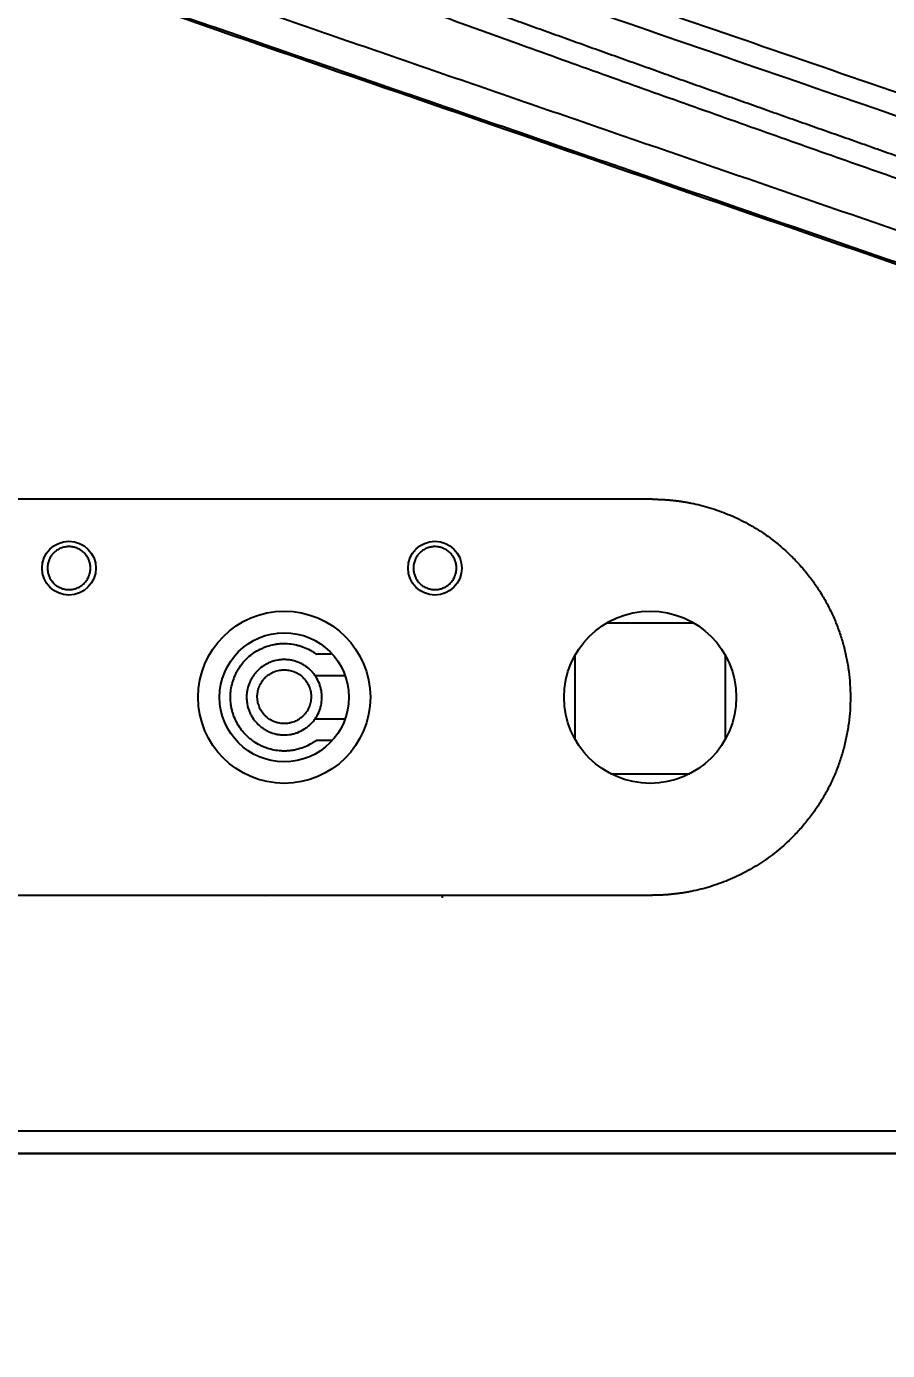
# Model space of a CAD drawing. Extents: x 2759 to 9191, y -64 to 2464.
# Drawn here: x 3152.8 to 3192.8, y 654.8 to 716.3 of the extents above; entities that cross this region are included whole.
import ezdxf

# ---------------------------------------------------------------- set-up
doc = ezdxf.new("R2010")
doc.units = 0
doc.header["$LTSCALE"] = 20
doc.header["$MEASUREMENT"] = 0
doc.layers.get('0').update_dxf_attribs({"linetype": 'CONTINUOUS'})
doc.layers.get('DEFPOINTS').update_dxf_attribs({"linetype": 'CONTINUOUS'})
doc.styles.get("Standard").update_dxf_attribs({"font": 'NanumGothic.ttf'})
doc.dimstyles.get("Standard").update_dxf_attribs({"dimtxt": 2.7, "dimasz": 2.5, "dimexe": 1.5, "dimexo": 1.5, "dimgap": 1.5, "dimtad": 1, "dimdec": 0, "dimlfac": 10, "dimzin": 0, "dimdsep": 46, "dimtxsty": 'Standard', "dimcen": 0, "dimclrt": 2, "dimadec": 0, "dimazin": 0, "dimtfac": 1, "dimtdec": 0, "dimtmove": 0, "dimatfit": 3, "dimfxl": 0, "dimtolj": 1, "dimtzin": 0, "dimarcsym": 0})

# ---------------------------------------------------------------- blocks, each defined once
blk = doc.blocks.new('*D44')
at = {"color": 3, "lineweight": -2, "ltscale": 10}
for p, q in [((2915.782, 663.435), (2915.782, 155.76)), ((3200.782, 205.096), (3200.782, 155.76)), ((2935.782, 160.76), (3180.782, 160.76))]:
    blk.add_line(p, q, dxfattribs=at)
at = {"color": 3, "ltscale": 10}
for points in [[(2935.782, 164.093), (2935.782, 157.426), (2915.782, 160.76)], [(3180.782, 164.093), (3180.782, 157.426), (3200.782, 160.76)]]:
    blk.add_solid(points, dxfattribs=at)
at = {"layer": 'DEFPOINTS', "color": 0, "ltscale": 10}
for p in [(2915.782, 664.935), (3200.782, 206.596), (3200.782, 160.76)]:
    blk.add_point(p, dxfattribs=at)
at = {"color": 2, "ltscale": 10, "insert": (3058.282, 184.368), "char_height": 25, "attachment_point": 5}
blk.add_mtext('\\A1;285', dxfattribs=at)
blk = doc.blocks.new('*D43')
at = {"color": 3, "linetype": 'ByBlock', "lineweight": -2}
for p, q in [((3600.371, 707.347), (3600.371, 30.904)), ((2895.782, 282.187), (2895.782, 30.904)), ((2915.782, 35.904), (3580.371, 35.904))]:
    blk.add_line(p, q, dxfattribs=at)
at = {"color": 3}
for points in [[(2915.782, 39.238), (2915.782, 32.571), (2895.782, 35.904)], [(3580.371, 39.238), (3580.371, 32.571), (3600.371, 35.904)]]:
    blk.add_solid(points, dxfattribs=at)
at = {"layer": 'DEFPOINTS', "color": 0}
for p in [(3600.371, 708.847), (2895.782, 283.687), (3600.371, 35.904)]:
    blk.add_point(p, dxfattribs=at)
at = {"color": 2, "insert": (3244.56, 59.477), "char_height": 25, "attachment_point": 5}
blk.add_mtext('\\A1;705', dxfattribs=at)

msp = doc.modelspace()

# ---------------------------------------------------------------- linework, layer by layer
at = {"color": 7, "linetype": 'Continuous'}
for p, q in [((3183.808, 688.585), (3179.76, 688.585)), ((3178.284, 687.072), (3178.284, 683.199)), ((3185.284, 683.199), (3185.284, 687.072)), ((3179.941, 681.585), (3183.627, 681.585)), ((3163.914, 675.935), (3163.942, 675.911)), ((3172.12, 675.935), (3172.12, 675.819))]:
    msp.add_line(p, q, dxfattribs=at)
at = {"color": 7}
msp.add_line((2920.957, 663.935), (3584.337, 663.935), dxfattribs=at)
at = {"color": 7, "linetype": 'Continuous'}
for centre, radius in [((3154.784, 691.135), 1.25), ((3171.784, 691.135), 1.25), ((3164.784, 685.135), 4), ((3181.784, 685.135), 4), ((3164.784, 685.135), 3)]:
    msp.add_circle(centre, radius, dxfattribs=at)
for points, knots in [([(3112.197, 734.786), (3123.576, 730.862), (3134.956, 726.938), (3149.183, 722.032), (3152.029, 721.051), (3157.72, 719.089), (3163.412, 717.126), (3169.104, 715.164), (3174.795, 713.201), (3177.641, 712.22), (3186.179, 709.276), (3191.872, 707.313), (3203.256, 703.387), (3208.948, 701.425), (3220.333, 697.499), (3226.025, 695.536), (3234.564, 692.592), (3237.41, 691.61), (3243.102, 689.648), (3245.949, 688.666), (3248.795, 687.685)], [0, 0, 0, 0, 0.25, 0.25, 0.3125, 0.3125, 0.375, 0.4375, 0.4375, 0.5, 0.5, 0.625, 0.625, 0.75, 0.75, 0.875, 0.875, 0.9375, 0.9375, 1, 1, 1, 1]), ([(3248.316, 686.342), (3245.469, 687.324), (3242.622, 688.305), (3236.928, 690.268), (3234.081, 691.25), (3225.54, 694.194), (3219.846, 696.157), (3208.458, 700.083), (3202.765, 702.046), (3191.377, 705.972), (3185.683, 707.935), (3177.143, 710.879), (3174.296, 711.861), (3168.603, 713.823), (3162.909, 715.786), (3157.216, 717.748), (3151.523, 719.711), (3148.677, 720.692), (3134.445, 725.596), (3123.061, 729.52), (3111.679, 733.443)], [0, 0, 0, 0, 0.0625, 0.0625, 0.125, 0.125, 0.25, 0.25, 0.375, 0.375, 0.5, 0.5, 0.5625, 0.5625, 0.625, 0.6875, 0.6875, 0.75, 0.75, 1, 1, 1, 1]), ([(3148.827, 728.55), (3158.531, 725.206), (3168.235, 721.86), (3182.792, 716.842), (3187.644, 715.169), (3197.349, 711.823), (3202.201, 710.15), (3211.906, 706.803), (3216.758, 705.13), (3226.464, 701.784), (3231.316, 700.111), (3238.595, 697.602), (3241.021, 696.765), (3244.661, 695.51), (3245.874, 695.092), (3248.3, 694.256), (3249.514, 693.837), (3253.153, 692.583), (3255.58, 691.747), (3259.22, 690.492), (3260.433, 690.074), (3262.86, 689.239), (3264.073, 688.821), (3265.286, 688.403)], [0, 0, 0, 0, 0.25, 0.25, 0.375, 0.375, 0.5, 0.5, 0.625, 0.625, 0.75, 0.75, 0.8125, 0.8125, 0.84375, 0.84375, 0.875, 0.875, 0.9375, 0.9375, 0.96875, 0.96875, 1, 1, 1, 1]), ([(3264.944, 687.406), (3263.731, 687.824), (3262.518, 688.243), (3260.092, 689.079), (3258.879, 689.498), (3255.24, 690.752), (3252.814, 691.589), (3249.175, 692.843), (3247.962, 693.262), (3245.537, 694.098), (3244.324, 694.516), (3240.685, 695.771), (3238.259, 696.608), (3230.982, 699.117), (3226.13, 700.79), (3216.427, 704.136), (3211.575, 705.809), (3201.872, 709.154), (3197.021, 710.827), (3187.318, 714.173), (3182.466, 715.846), (3167.913, 720.864), (3158.21, 724.21), (3148.509, 727.555)], [0, 0, 0, 0, 0.03125, 0.03125, 0.0625, 0.0625, 0.125, 0.125, 0.15625, 0.15625, 0.1875, 0.1875, 0.25, 0.25, 0.375, 0.375, 0.5, 0.5, 0.625, 0.625, 0.75, 0.75, 1, 1, 1, 1]), ([(3276.209, 681.409), (3276.092, 681.446), (3275.836, 681.527), (3275.42, 681.658), (3274.937, 681.811), (3274.387, 681.987), (3273.772, 682.184), (3272.825, 682.489), (3271.634, 682.877), (3270.418, 683.28), (3269.461, 683.599), (3268.699, 683.855), (3267.937, 684.112), (3267.176, 684.37), (3266.415, 684.629), (3265.654, 684.89), (3264.717, 685.211), (3263.603, 685.596), (3262.313, 686.043), (3261.024, 686.491), (3259.708, 686.951), (3258.365, 687.421), (3256.996, 687.903), (3255.627, 688.386), (3254.448, 688.804), (3253.025, 689.307), (3250.927, 690.051), (3248.277, 690.992), (3244.893, 692.193), (3241.75, 693.308), (3238.535, 694.445), (3235.861, 695.388), (3233.187, 696.33), (3230.512, 697.27), (3228.399, 698.011), (3226.847, 698.554), (3225.858, 698.901), (3224.868, 699.247), (3223.879, 699.592), (3222.889, 699.938), (3221.899, 700.283), (3220.91, 700.628), (3219.92, 700.973), (3218.93, 701.318), (3217.94, 701.663), (3216.95, 702.007), (3215.96, 702.351), (3214.97, 702.695), (3213.979, 703.039), (3212.989, 703.383), (3211.999, 703.727), (3211.009, 704.071), (3210.019, 704.415), (3209.029, 704.759), (3208.039, 705.103), (3207.049, 705.447), (3206.059, 705.792), (3205.069, 706.136), (3204.079, 706.481), (3203.09, 706.826), (3202.1, 707.171), (3201.111, 707.517), (3200.121, 707.862), (3199.132, 708.208), (3198.143, 708.554), (3197.154, 708.901), (3196.165, 709.247), (3195.176, 709.595), (3194.187, 709.942), (3193.198, 710.289), (3192.21, 710.637), (3191.221, 710.986), (3190.233, 711.334), (3189.245, 711.683), (3188.257, 712.033), (3187.269, 712.382), (3186.281, 712.732), (3185.293, 713.083), (3184.306, 713.434), (3183.319, 713.785), (3182.332, 714.136), (3181.345, 714.489), (3180.358, 714.841), (3179.371, 715.195), (3178.385, 715.548), (3177.399, 715.903), (3176.413, 716.258), (3175.427, 716.613), (3174.442, 716.97), (3173.457, 717.326), (3172.472, 717.684), (3171.487, 718.042), (3170.503, 718.401), (3169.518, 718.76), (3168.535, 719.121), (3167.551, 719.482), (3166.567, 719.843), (3165.584, 720.206), (3164.601, 720.569), (3163.619, 720.932), (3162.637, 721.297), (3161.654, 721.662), (3160.673, 722.028), (3159.691, 722.395), (3158.71, 722.762), (3157.729, 723.13), (3156.748, 723.499), (3155.768, 723.869), (3154.788, 724.239), (3154.135, 724.486), (3153.808, 724.61)], [0, 0, 0, 0, 0.002828, 0.006194, 0.010097, 0.014537, 0.019515, 0.025031, 0.037538, 0.04845, 0.054643, 0.060836, 0.06703, 0.073223, 0.079417, 0.085611, 0.091805, 0.102321, 0.112836, 0.123353, 0.133869, 0.14505, 0.156231, 0.167412, 0.178594, 0.185141, 0.202287, 0.230035, 0.250131, 0.285265, 0.307105, 0.328945, 0.350785, 0.372625, 0.394465, 0.402541, 0.410616, 0.418691, 0.426766, 0.434841, 0.442917, 0.450992, 0.459067, 0.467142, 0.475217, 0.483292, 0.491367, 0.499442, 0.507517, 0.515592, 0.523666, 0.531741, 0.539815, 0.54789, 0.555964, 0.564039, 0.572113, 0.580187, 0.588261, 0.596335, 0.604409, 0.612483, 0.620557, 0.628631, 0.636705, 0.644779, 0.652853, 0.660927, 0.669001, 0.677075, 0.685149, 0.693222, 0.701296, 0.70937, 0.717444, 0.725517, 0.733591, 0.741665, 0.749738, 0.757812, 0.765885, 0.773959, 0.782032, 0.790105, 0.798178, 0.806251, 0.814325, 0.822398, 0.830471, 0.838544, 0.846617, 0.85469, 0.862762, 0.870835, 0.878908, 0.886981, 0.895054, 0.903127, 0.911199, 0.919272, 0.927345, 0.935418, 0.943491, 0.951563, 0.959636, 0.967709, 0.975782, 0.983854, 0.991927, 1, 1, 1, 1]), ([(3275.906, 680.461), (3275.821, 680.487), (3275.653, 680.541), (3275.399, 680.621), (3275.146, 680.701), (3274.892, 680.782), (3274.638, 680.863), (3274.384, 680.944), (3274.13, 681.025), (3273.875, 681.107), (3273.62, 681.189), (3273.366, 681.271), (3273.111, 681.354), (3272.855, 681.437), (3272.6, 681.52), (3272.344, 681.603), (3272.089, 681.687), (3271.833, 681.77), (3271.577, 681.855), (3271.321, 681.939), (3271.064, 682.023), (3270.808, 682.108), (3270.551, 682.193), (3270.294, 682.278), (3270.037, 682.364), (3269.78, 682.449), (3269.522, 682.535), (3269.265, 682.621), (3269.007, 682.708), (3268.749, 682.794), (3268.492, 682.881), (3268.233, 682.968), (3267.975, 683.055), (3267.717, 683.142), (3267.458, 683.229), (3267.2, 683.317), (3266.941, 683.405), (3266.682, 683.493), (3266.423, 683.581), (3266.164, 683.669), (3265.905, 683.758), (3265.646, 683.846), (3265.386, 683.935), (3265.127, 684.024), (3264.867, 684.113), (3264.608, 684.202), (3264.348, 684.291), (3264.088, 684.381), (3263.828, 684.47), (3263.568, 684.56), (3263.308, 684.65), (3263.048, 684.74), (3262.787, 684.83), (3262.527, 684.92), (3262.267, 685.01), (3262.006, 685.101), (3261.746, 685.191), (3261.485, 685.282), (3261.225, 685.373), (3260.964, 685.463), (3260.704, 685.554), (3260.443, 685.645), (3260.182, 685.736), (3259.922, 685.827), (3259.661, 685.919), (3259.4, 686.01), (3259.14, 686.101), (3258.879, 686.193), (3258.618, 686.284), (3258.358, 686.376), (3258.097, 686.467), (3257.836, 686.559), (3257.576, 686.65), (3257.315, 686.742), (3257.054, 686.834), (3256.794, 686.926), (3256.533, 687.018), (3256.273, 687.109), (3256.012, 687.201), (3255.752, 687.293), (3255.492, 687.385), (3255.231, 687.477), (3254.971, 687.569), (3254.711, 687.661), (3254.451, 687.753), (3254.19, 687.845), (3252.942, 688.287), (3250.694, 689.084), (3247.438, 690.24), (3244.156, 691.406), (3240.853, 692.577), (3237.532, 693.751), (3234.2, 694.926), (3230.86, 696.101), (3227.116, 697.414), (3222.949, 698.872), (3218.341, 700.479), (3213.676, 702.1), (3208.962, 703.738), (3204.205, 705.392), (3199.417, 707.063), (3194.978, 708.619), (3190.888, 710.058), (3187.145, 711.381), (3183.373, 712.719), (3179.576, 714.074), (3176.694, 715.11), (3174.731, 715.819), (3173.695, 716.194), (3172.655, 716.571), (3171.612, 716.95), (3170.567, 717.331), (3169.518, 717.714), (3168.466, 718.098), (3167.412, 718.485), (3166.355, 718.874), (3165.295, 719.264), (3164.232, 719.657), (3163.167, 720.051), (3162.1, 720.448), (3161.03, 720.846), (3159.957, 721.246), (3158.883, 721.648), (3157.806, 722.052), (3156.728, 722.457), (3155.647, 722.864), (3154.565, 723.273), (3153.842, 723.547), (3153.481, 723.684)], [0, 0, 0, 0, 0.002044, 0.00409, 0.006139, 0.008189, 0.010242, 0.012296, 0.014352, 0.016411, 0.018471, 0.020534, 0.022598, 0.024664, 0.026732, 0.028803, 0.030874, 0.032948, 0.035024, 0.037101, 0.03918, 0.041261, 0.043344, 0.045428, 0.047514, 0.049602, 0.051691, 0.053782, 0.055875, 0.057969, 0.060065, 0.062162, 0.06426, 0.06636, 0.068462, 0.070564, 0.072668, 0.074774, 0.076881, 0.078989, 0.081098, 0.083208, 0.085319, 0.087432, 0.089546, 0.09166, 0.093776, 0.095893, 0.09801, 0.100129, 0.102248, 0.104368, 0.106489, 0.10861, 0.110733, 0.112856, 0.114979, 0.117103, 0.119228, 0.121353, 0.123478, 0.125604, 0.127731, 0.129857, 0.131984, 0.134111, 0.136238, 0.138366, 0.140494, 0.142621, 0.144749, 0.146877, 0.149005, 0.151133, 0.15326, 0.155388, 0.157516, 0.159643, 0.16177, 0.163897, 0.166024, 0.16815, 0.170276, 0.172401, 0.174527, 0.176651, 0.178775, 0.205133, 0.231753, 0.258593, 0.285602, 0.312734, 0.33996, 0.367242, 0.394531, 0.431633, 0.469243, 0.50729, 0.545744, 0.584558, 0.623655, 0.662927, 0.693239, 0.723831, 0.754666, 0.785724, 0.816985, 0.825448, 0.833938, 0.842457, 0.851003, 0.859576, 0.868175, 0.876801, 0.885452, 0.894129, 0.90283, 0.911556, 0.920305, 0.929077, 0.937871, 0.946688, 0.955525, 0.964382, 0.973259, 0.982155, 0.991069, 1, 1, 1, 1]), ([(3181.884, 694.335), (3179.75, 694.335), (3177.617, 694.335), (3173.35, 694.335), (3166.95, 694.335), (3158.417, 694.335), (3152.017, 694.335), (3147.75, 694.335), (3145.617, 694.335), (3139.217, 694.335), (3134.95, 694.335), (3130.684, 694.335)], [0, 0, 0, 0, 0.125, 0.125, 0.25, 0.5, 0.625, 0.625, 0.75, 0.75, 1, 1, 1, 1]), ([(3181.884, 694.335), (3181.899, 694.335), (3181.929, 694.335), (3181.974, 694.335), (3182.02, 694.334), (3182.065, 694.333), (3182.11, 694.332), (3182.155, 694.331), (3182.2, 694.33), (3182.245, 694.328), (3182.29, 694.326), (3182.336, 694.324), (3182.381, 694.322), (3182.426, 694.319), (3182.471, 694.317), (3182.516, 694.314), (3182.561, 694.31), (3182.606, 694.307), (3182.651, 694.303), (3182.695, 694.299), (3182.74, 694.295), (3182.785, 694.291), (3182.83, 694.286), (3182.875, 694.282), (3182.92, 694.277), (3182.964, 694.272), (3183.009, 694.266), (3183.054, 694.261), (3183.099, 694.255), (3183.143, 694.249), (3183.188, 694.242), (3183.233, 694.236), (3183.277, 694.229), (3183.322, 694.222), (3183.367, 694.215), (3183.411, 694.208), (3183.456, 694.2), (3183.5, 694.192), (3183.545, 694.184), (3183.589, 694.176), (3183.634, 694.167), (3183.811, 694.132), (3184.121, 694.063), (3184.557, 693.942), (3184.987, 693.8), (3185.409, 693.637), (3185.821, 693.454), (3186.223, 693.252), (3186.615, 693.03), (3187.039, 692.761), (3187.488, 692.439), (3187.955, 692.056), (3188.395, 691.644), (3188.807, 691.204), (3189.188, 690.74), (3189.538, 690.251), (3189.856, 689.74), (3190.141, 689.208), (3190.389, 688.659), (3190.602, 688.095), (3190.777, 687.519), (3190.913, 686.932), (3191.011, 686.339), (3191.07, 685.741), (3191.09, 685.14), (3191.071, 684.538), (3191.012, 683.937), (3190.914, 683.343), (3190.778, 682.757), (3190.604, 682.183), (3190.393, 681.62), (3190.145, 681.071), (3189.861, 680.539), (3189.543, 680.026), (3189.193, 679.537), (3188.811, 679.071), (3188.332, 678.559), (3187.737, 678.018), (3187.132, 677.569), (3186.623, 677.246), (3186.23, 677.022), (3185.826, 676.818), (3185.413, 676.635), (3184.992, 676.472), (3184.564, 676.33), (3184.13, 676.21), (3183.806, 676.137), (3183.596, 676.096), (3183.502, 676.078), (3183.407, 676.062), (3183.313, 676.047), (3183.218, 676.032), (3183.123, 676.019), (3183.029, 676.006), (3182.934, 675.995), (3182.839, 675.985), (3182.744, 675.975), (3182.649, 675.967), (3182.553, 675.959), (3182.458, 675.953), (3182.362, 675.947), (3182.267, 675.943), (3182.171, 675.939), (3182.076, 675.937), (3181.98, 675.935), (3181.916, 675.935), (3181.884, 675.935)], [0, 0, 0, 0, 0.001566, 0.003131, 0.004696, 0.006259, 0.007823, 0.009385, 0.010947, 0.012509, 0.01407, 0.015631, 0.017192, 0.018752, 0.020311, 0.021871, 0.02343, 0.024989, 0.026548, 0.028107, 0.029666, 0.031225, 0.032783, 0.034342, 0.035901, 0.03746, 0.039019, 0.040579, 0.042138, 0.043698, 0.045258, 0.046819, 0.04838, 0.049941, 0.051503, 0.053065, 0.054628, 0.056191, 0.057755, 0.05932, 0.060885, 0.062451, 0.078124, 0.09376, 0.109397, 0.125073, 0.140664, 0.156219, 0.171775, 0.18737, 0.208267, 0.229121, 0.250022, 0.270814, 0.291564, 0.312361, 0.333223, 0.354043, 0.374912, 0.395769, 0.416586, 0.437452, 0.458245, 0.478997, 0.499798, 0.520693, 0.541546, 0.562447, 0.583221, 0.603954, 0.624732, 0.645621, 0.666466, 0.687357, 0.708176, 0.72895, 0.749769, 0.780996, 0.81222, 0.827891, 0.843524, 0.859156, 0.874826, 0.890421, 0.905978, 0.921535, 0.937129, 0.940447, 0.943762, 0.947075, 0.950385, 0.953693, 0.956999, 0.960305, 0.963609, 0.966913, 0.970216, 0.97352, 0.976824, 0.98013, 0.983436, 0.986744, 0.990054, 0.993367, 0.996682, 1, 1, 1, 1]), ([(3154.784, 690.135), (3154.718, 690.135), (3154.653, 690.142), (3154.557, 690.162), (3154.525, 690.17), (3154.463, 690.189), (3154.432, 690.2), (3154.341, 690.238), (3154.283, 690.268), (3154.215, 690.313), (3154.202, 690.323), (3154.175, 690.342), (3154.162, 690.352), (3154.124, 690.384), (3154.099, 690.405), (3154.03, 690.474), (3153.989, 690.525), (3153.935, 690.607), (3153.918, 690.635), (3153.887, 690.693), (3153.859, 690.752), (3153.837, 690.813), (3153.823, 690.86), (3153.819, 690.876), (3153.81, 690.908), (3153.807, 690.924), (3153.79, 691.004), (3153.784, 691.069), (3153.784, 691.167), (3153.785, 691.199), (3153.79, 691.248), (3153.792, 691.265), (3153.797, 691.297), (3153.8, 691.313), (3153.816, 691.393), (3153.836, 691.456), (3153.867, 691.531), (3153.873, 691.546), (3153.887, 691.576), (3153.895, 691.591), (3153.918, 691.634), (3153.934, 691.662), (3153.988, 691.744), (3154.029, 691.795), (3154.087, 691.853), (3154.099, 691.864), (3154.124, 691.886), (3154.161, 691.918), (3154.227, 691.967), (3154.283, 692), (3154.326, 692.023), (3154.341, 692.03), (3154.371, 692.044), (3154.386, 692.051), (3154.462, 692.083), (3154.524, 692.102), (3154.62, 692.121), (3154.652, 692.126), (3154.718, 692.133), (3154.751, 692.135), (3154.849, 692.135), (3154.913, 692.128), (3155.01, 692.109), (3155.042, 692.101), (3155.105, 692.082), (3155.166, 692.06), (3155.225, 692.032), (3155.268, 692.009), (3155.283, 692.001), (3155.311, 691.984), (3155.325, 691.975), (3155.394, 691.93), (3155.444, 691.889), (3155.513, 691.82), (3155.535, 691.796), (3155.566, 691.758), (3155.576, 691.745), (3155.596, 691.718), (3155.605, 691.705), (3155.65, 691.636), (3155.681, 691.579), (3155.712, 691.503), (3155.718, 691.488), (3155.729, 691.457), (3155.735, 691.442), (3155.749, 691.394), (3155.757, 691.363), (3155.777, 691.267), (3155.784, 691.202), (3155.784, 691.12), (3155.783, 691.104), (3155.782, 691.071), (3155.78, 691.055), (3155.775, 691.006), (3155.766, 690.941), (3155.75, 690.878), (3155.735, 690.831), (3155.73, 690.816), (3155.719, 690.785), (3155.713, 690.769), (3155.682, 690.693), (3155.651, 690.636), (3155.597, 690.554), (3155.578, 690.528), (3155.547, 690.489), (3155.536, 690.477), (3155.514, 690.452), (3155.503, 690.44), (3155.445, 690.383), (3155.395, 690.341), (3155.327, 690.296), (3155.313, 690.287), (3155.285, 690.27), (3155.27, 690.262), (3155.227, 690.239), (3155.168, 690.211), (3155.107, 690.189), (3155.044, 690.17), (3155.012, 690.162), (3154.915, 690.142), (3154.85, 690.135), (3154.784, 690.135)], [0, 0, 0, 0, 0.03125, 0.03125, 0.046875, 0.046875, 0.0625, 0.0625, 0.09375, 0.09375, 0.101563, 0.101563, 0.109375, 0.109375, 0.125, 0.125, 0.15625, 0.15625, 0.171875, 0.171875, 0.1875, 0.203125, 0.203125, 0.210938, 0.210938, 0.21875, 0.21875, 0.25, 0.25, 0.265625, 0.265625, 0.273437, 0.273437, 0.28125, 0.28125, 0.3125, 0.3125, 0.320312, 0.320312, 0.328125, 0.328125, 0.34375, 0.34375, 0.375, 0.375, 0.382812, 0.382812, 0.390625, 0.40625, 0.421875, 0.421875, 0.429687, 0.429687, 0.4375, 0.4375, 0.46875, 0.46875, 0.484375, 0.484375, 0.5, 0.5, 0.53125, 0.53125, 0.546875, 0.546875, 0.5625, 0.578125, 0.578125, 0.585937, 0.585937, 0.59375, 0.59375, 0.625, 0.625, 0.640625, 0.640625, 0.648437, 0.648437, 0.65625, 0.65625, 0.6875, 0.6875, 0.695312, 0.695312, 0.703125, 0.703125, 0.71875, 0.71875, 0.75, 0.75, 0.757812, 0.757812, 0.765625, 0.765625, 0.78125, 0.796875, 0.796875, 0.804687, 0.804687, 0.8125, 0.8125, 0.84375, 0.84375, 0.859375, 0.859375, 0.867187, 0.867187, 0.875, 0.875, 0.90625, 0.90625, 0.914062, 0.914062, 0.921875, 0.921875, 0.9375, 0.953125, 0.953125, 0.96875, 0.96875, 1, 1, 1, 1]), ([(3171.784, 690.135), (3171.718, 690.135), (3171.653, 690.142), (3171.557, 690.162), (3171.525, 690.17), (3171.463, 690.189), (3171.431, 690.2), (3171.341, 690.238), (3171.283, 690.268), (3171.215, 690.313), (3171.202, 690.323), (3171.175, 690.342), (3171.162, 690.352), (3171.124, 690.384), (3171.099, 690.405), (3171.03, 690.474), (3170.989, 690.525), (3170.935, 690.607), (3170.918, 690.635), (3170.887, 690.693), (3170.859, 690.752), (3170.837, 690.813), (3170.823, 690.86), (3170.819, 690.876), (3170.81, 690.908), (3170.807, 690.924), (3170.79, 691.005), (3170.784, 691.069), (3170.784, 691.167), (3170.785, 691.199), (3170.79, 691.248), (3170.792, 691.265), (3170.797, 691.297), (3170.8, 691.313), (3170.816, 691.394), (3170.836, 691.456), (3170.867, 691.531), (3170.873, 691.546), (3170.887, 691.576), (3170.895, 691.591), (3170.918, 691.634), (3170.934, 691.663), (3170.988, 691.744), (3171.029, 691.795), (3171.087, 691.853), (3171.099, 691.864), (3171.124, 691.886), (3171.161, 691.918), (3171.227, 691.967), (3171.283, 692), (3171.326, 692.023), (3171.341, 692.03), (3171.371, 692.044), (3171.386, 692.051), (3171.462, 692.083), (3171.524, 692.102), (3171.62, 692.121), (3171.652, 692.126), (3171.718, 692.133), (3171.751, 692.135), (3171.849, 692.135), (3171.913, 692.128), (3172.01, 692.109), (3172.042, 692.101), (3172.105, 692.082), (3172.166, 692.06), (3172.225, 692.032), (3172.268, 692.009), (3172.283, 692.001), (3172.311, 691.984), (3172.325, 691.975), (3172.394, 691.93), (3172.444, 691.889), (3172.513, 691.82), (3172.535, 691.796), (3172.566, 691.758), (3172.576, 691.745), (3172.596, 691.718), (3172.605, 691.705), (3172.65, 691.636), (3172.681, 691.579), (3172.712, 691.503), (3172.718, 691.488), (3172.729, 691.457), (3172.735, 691.442), (3172.749, 691.394), (3172.757, 691.363), (3172.777, 691.267), (3172.784, 691.202), (3172.784, 691.12), (3172.783, 691.104), (3172.782, 691.071), (3172.78, 691.054), (3172.775, 691.006), (3172.766, 690.941), (3172.75, 690.878), (3172.735, 690.831), (3172.73, 690.816), (3172.719, 690.785), (3172.713, 690.769), (3172.682, 690.693), (3172.651, 690.636), (3172.597, 690.554), (3172.578, 690.528), (3172.547, 690.489), (3172.536, 690.477), (3172.514, 690.452), (3172.503, 690.44), (3172.445, 690.383), (3172.395, 690.341), (3172.327, 690.296), (3172.313, 690.287), (3172.285, 690.27), (3172.27, 690.262), (3172.227, 690.239), (3172.168, 690.211), (3172.106, 690.189), (3172.044, 690.17), (3172.012, 690.162), (3171.915, 690.142), (3171.85, 690.135), (3171.784, 690.135)], [0, 0, 0, 0, 0.03125, 0.03125, 0.046875, 0.046875, 0.0625, 0.0625, 0.09375, 0.09375, 0.101562, 0.101562, 0.109375, 0.109375, 0.125, 0.125, 0.15625, 0.15625, 0.171875, 0.171875, 0.1875, 0.203125, 0.203125, 0.210937, 0.210937, 0.21875, 0.21875, 0.25, 0.25, 0.265625, 0.265625, 0.273437, 0.273437, 0.28125, 0.28125, 0.3125, 0.3125, 0.320312, 0.320312, 0.328125, 0.328125, 0.34375, 0.34375, 0.375, 0.375, 0.382812, 0.382812, 0.390625, 0.40625, 0.421875, 0.421875, 0.429687, 0.429687, 0.4375, 0.4375, 0.46875, 0.46875, 0.484375, 0.484375, 0.5, 0.5, 0.53125, 0.53125, 0.546875, 0.546875, 0.5625, 0.578125, 0.578125, 0.585937, 0.585937, 0.59375, 0.59375, 0.625, 0.625, 0.640625, 0.640625, 0.648437, 0.648437, 0.65625, 0.65625, 0.6875, 0.6875, 0.695312, 0.695312, 0.703125, 0.703125, 0.71875, 0.71875, 0.75, 0.75, 0.757812, 0.757812, 0.765625, 0.765625, 0.78125, 0.796875, 0.796875, 0.804687, 0.804687, 0.8125, 0.8125, 0.84375, 0.84375, 0.859375, 0.859375, 0.867187, 0.867187, 0.875, 0.875, 0.90625, 0.90625, 0.914062, 0.914062, 0.921875, 0.921875, 0.9375, 0.953125, 0.953125, 0.96875, 0.96875, 1, 1, 1, 1]), ([(3166.282, 683.135), (3166.236, 683.101), (3166.188, 683.068), (3166.115, 683.022), (3166.091, 683.006), (3166.041, 682.977), (3166.016, 682.962), (3165.889, 682.893), (3165.68, 682.796), (3165.46, 682.728), (3165.319, 682.695), (3165.291, 682.689), (3165.234, 682.677), (3165.148, 682.662), (3165.004, 682.643), (3164.889, 682.637), (3164.802, 682.635), (3164.773, 682.635), (3164.715, 682.636), (3164.686, 682.637), (3164.541, 682.645), (3164.428, 682.659), (3164.202, 682.703), (3164.091, 682.733), (3163.954, 682.78), (3163.927, 682.79), (3163.872, 682.81), (3163.792, 682.842), (3163.713, 682.878), (3163.559, 682.955), (3163.461, 683.013), (3163.318, 683.111), (3163.271, 683.145), (3163.203, 683.199), (3163.18, 683.217), (3163.136, 683.255), (3163.115, 683.274), (3163.008, 683.371), (3162.93, 683.454), (3162.784, 683.631), (3162.718, 683.725), (3162.642, 683.849), (3162.627, 683.874), (3162.599, 683.924), (3162.558, 684), (3162.52, 684.078), (3162.451, 684.236), (3162.412, 684.344), (3162.373, 684.482), (3162.365, 684.51), (3162.351, 684.566), (3162.344, 684.594), (3162.326, 684.679), (3162.316, 684.736), (3162.292, 684.907), (3162.284, 685.021), (3162.284, 685.193), (3162.286, 685.25), (3162.292, 685.336), (3162.295, 685.365), (3162.301, 685.422), (3162.305, 685.451), (3162.325, 685.595), (3162.35, 685.707), (3162.413, 685.928), (3162.452, 686.036), (3162.51, 686.168), (3162.522, 686.194), (3162.547, 686.247), (3162.56, 686.273), (3162.601, 686.349), (3162.629, 686.4), (3162.719, 686.546), (3162.785, 686.64), (3162.894, 686.773), (3162.933, 686.816), (3162.992, 686.879), (3163.012, 686.9), (3163.054, 686.94), (3163.075, 686.96), (3163.182, 687.058), (3163.272, 687.129), (3163.462, 687.258), (3163.561, 687.316), (3163.691, 687.381), (3163.717, 687.393), (3163.77, 687.417), (3163.849, 687.452), (3163.93, 687.483), (3164.094, 687.538), (3164.204, 687.568), (3164.374, 687.601), (3164.431, 687.61), (3164.517, 687.621), (3164.546, 687.624), (3164.604, 687.629), (3164.633, 687.631), (3164.777, 687.638), (3164.892, 687.635), (3165.12, 687.614), (3165.233, 687.595), (3165.375, 687.562), (3165.403, 687.555), (3165.459, 687.54), (3165.542, 687.516), (3165.624, 687.487), (3165.785, 687.426), (3165.889, 687.377), (3166.04, 687.294), (3166.09, 687.265), (3166.188, 687.202), (3166.236, 687.169), (3166.282, 687.135)], [0, 0, 0, 0, 0.015625, 0.015625, 0.023437, 0.023437, 0.03125, 0.03125, 0.0625, 0.09375, 0.09375, 0.101562, 0.101562, 0.109375, 0.125, 0.140625, 0.140625, 0.148437, 0.148437, 0.15625, 0.15625, 0.1875, 0.1875, 0.21875, 0.21875, 0.226562, 0.226562, 0.234375, 0.25, 0.25, 0.28125, 0.28125, 0.296875, 0.296875, 0.304687, 0.304687, 0.3125, 0.3125, 0.34375, 0.34375, 0.375, 0.375, 0.382812, 0.382812, 0.390625, 0.40625, 0.40625, 0.4375, 0.4375, 0.445312, 0.445312, 0.453125, 0.453125, 0.46875, 0.46875, 0.5, 0.5, 0.515625, 0.515625, 0.523437, 0.523437, 0.53125, 0.53125, 0.5625, 0.5625, 0.59375, 0.59375, 0.601562, 0.601562, 0.609375, 0.609375, 0.625, 0.625, 0.65625, 0.65625, 0.671875, 0.671875, 0.679687, 0.679687, 0.6875, 0.6875, 0.71875, 0.71875, 0.75, 0.75, 0.757812, 0.757812, 0.765625, 0.78125, 0.78125, 0.8125, 0.8125, 0.828125, 0.828125, 0.835937, 0.835937, 0.84375, 0.84375, 0.875, 0.875, 0.90625, 0.90625, 0.914062, 0.914062, 0.921875, 0.9375, 0.9375, 0.96875, 0.96875, 0.984375, 0.984375, 1, 1, 1, 1]), ([(3166.533, 685.1), (3166.531, 684.985), (3166.517, 684.871), (3166.481, 684.703), (3166.466, 684.648), (3166.439, 684.565), (3166.429, 684.538), (3166.409, 684.485), (3166.398, 684.458), (3166.34, 684.327), (3166.285, 684.228), (3166.203, 684.11), (3166.185, 684.087), (3166.15, 684.041), (3166.132, 684.019), (3166.076, 683.954), (3165.997, 683.871), (3165.911, 683.796), (3165.844, 683.743), (3165.821, 683.725), (3165.774, 683.692), (3165.75, 683.676), (3165.629, 683.598), (3165.527, 683.547), (3165.367, 683.484), (3165.313, 683.466), (3165.23, 683.443), (3165.202, 683.436), (3165.146, 683.423), (3165.118, 683.417), (3164.977, 683.392), (3164.863, 683.383), (3164.72, 683.386), (3164.691, 683.387), (3164.634, 683.391), (3164.605, 683.394), (3164.519, 683.404), (3164.463, 683.414), (3164.295, 683.451), (3164.187, 683.486), (3164.055, 683.544), (3164.029, 683.556), (3163.977, 683.582), (3163.952, 683.595), (3163.877, 683.637), (3163.78, 683.698), (3163.69, 683.768), (3163.625, 683.824), (3163.603, 683.843), (3163.561, 683.882), (3163.541, 683.903), (3163.441, 684.007), (3163.371, 684.096), (3163.279, 684.241), (3163.25, 684.29), (3163.211, 684.367), (3163.198, 684.394), (3163.175, 684.446), (3163.164, 684.472), (3163.112, 684.605), (3163.081, 684.715), (3163.056, 684.856), (3163.052, 684.885), (3163.044, 684.942), (3163.041, 684.971), (3163.035, 685.057), (3163.033, 685.114), (3163.035, 685.201), (3163.036, 685.229), (3163.04, 685.287), (3163.043, 685.316), (3163.053, 685.401), (3163.063, 685.458), (3163.1, 685.625), (3163.135, 685.733), (3163.193, 685.865), (3163.205, 685.891), (3163.231, 685.943), (3163.244, 685.968), (3163.287, 686.043), (3163.347, 686.139), (3163.417, 686.23), (3163.473, 686.295), (3163.492, 686.316), (3163.532, 686.358), (3163.552, 686.379), (3163.656, 686.478), (3163.746, 686.549), (3163.89, 686.641), (3163.94, 686.669), (3164.043, 686.722), (3164.096, 686.745), (3164.255, 686.807), (3164.365, 686.838), (3164.507, 686.863), (3164.535, 686.868), (3164.592, 686.875), (3164.621, 686.878), (3164.707, 686.884), (3164.821, 686.888), (3164.935, 686.88), (3165.02, 686.869), (3165.048, 686.865), (3165.105, 686.856), (3165.134, 686.85), (3165.274, 686.819), (3165.383, 686.783), (3165.54, 686.715), (3165.591, 686.689), (3165.666, 686.647), (3165.691, 686.632), (3165.74, 686.601), (3165.764, 686.585), (3165.881, 686.503), (3165.968, 686.429), (3166.067, 686.326), (3166.086, 686.305), (3166.124, 686.261), (3166.142, 686.239), (3166.196, 686.171), (3166.229, 686.124), (3166.321, 685.98), (3166.372, 685.878), (3166.425, 685.744), (3166.435, 685.717), (3166.453, 685.662), (3166.461, 685.635), (3166.484, 685.552), (3166.497, 685.497), (3166.527, 685.329), (3166.536, 685.216), (3166.533, 685.1)], [0, 0, 0, 0, 0.03125, 0.03125, 0.046875, 0.046875, 0.054687, 0.054687, 0.0625, 0.0625, 0.09375, 0.09375, 0.101562, 0.101562, 0.109375, 0.109375, 0.125, 0.140625, 0.140625, 0.148437, 0.148437, 0.15625, 0.15625, 0.1875, 0.1875, 0.203125, 0.203125, 0.210937, 0.210937, 0.21875, 0.21875, 0.25, 0.25, 0.257812, 0.257812, 0.265625, 0.265625, 0.28125, 0.28125, 0.3125, 0.3125, 0.320312, 0.320312, 0.328125, 0.328125, 0.34375, 0.359375, 0.359375, 0.367187, 0.367187, 0.375, 0.375, 0.40625, 0.40625, 0.421875, 0.421875, 0.429687, 0.429687, 0.4375, 0.4375, 0.46875, 0.46875, 0.476562, 0.476562, 0.484375, 0.484375, 0.5, 0.5, 0.507812, 0.507812, 0.515625, 0.515625, 0.53125, 0.53125, 0.5625, 0.5625, 0.570312, 0.570312, 0.578125, 0.578125, 0.59375, 0.609375, 0.609375, 0.617187, 0.617187, 0.625, 0.625, 0.65625, 0.65625, 0.671875, 0.671875, 0.6875, 0.6875, 0.71875, 0.71875, 0.726562, 0.726562, 0.734375, 0.734375, 0.75, 0.765625, 0.765625, 0.773437, 0.773437, 0.78125, 0.78125, 0.8125, 0.8125, 0.828125, 0.828125, 0.835937, 0.835937, 0.84375, 0.84375, 0.875, 0.875, 0.882812, 0.882812, 0.890625, 0.890625, 0.90625, 0.90625, 0.9375, 0.9375, 0.945312, 0.945312, 0.953125, 0.953125, 0.96875, 0.96875, 1, 1, 1, 1]), ([(3166.032, 685.135), (3166.033, 685.176), (3166.031, 685.218), (3166.025, 685.299), (3166.015, 685.38), (3165.996, 685.459), (3165.98, 685.518), (3165.974, 685.538), (3165.961, 685.577), (3165.954, 685.596), (3165.916, 685.692), (3165.879, 685.765), (3165.813, 685.868), (3165.79, 685.901), (3165.752, 685.949), (3165.738, 685.965), (3165.711, 685.996), (3165.698, 686.011), (3165.627, 686.085), (3165.565, 686.138), (3165.481, 686.197), (3165.464, 686.208), (3165.429, 686.23), (3165.411, 686.24), (3165.357, 686.271), (3165.321, 686.289), (3165.209, 686.338), (3165.131, 686.363), (3165.031, 686.385), (3165.01, 686.389), (3164.97, 686.396), (3164.95, 686.399), (3164.889, 686.406), (3164.807, 686.412), (3164.726, 686.41), (3164.665, 686.405), (3164.644, 686.403), (3164.603, 686.397), (3164.583, 686.394), (3164.482, 686.376), (3164.403, 686.354), (3164.289, 686.31), (3164.252, 686.293), (3164.178, 686.255), (3164.143, 686.235), (3164.04, 686.169), (3163.975, 686.119), (3163.901, 686.048), (3163.887, 686.033), (3163.859, 686.003), (3163.817, 685.957), (3163.755, 685.877), (3163.712, 685.808), (3163.682, 685.754), (3163.672, 685.736), (3163.654, 685.699), (3163.645, 685.681), (3163.604, 685.586), (3163.579, 685.509), (3163.552, 685.39), (3163.546, 685.349), (3163.538, 685.288), (3163.536, 685.268), (3163.533, 685.227), (3163.532, 685.206), (3163.531, 685.144), (3163.532, 685.103), (3163.539, 685.021), (3163.544, 684.98), (3163.566, 684.86), (3163.588, 684.781), (3163.625, 684.686), (3163.633, 684.667), (3163.65, 684.63), (3163.659, 684.611), (3163.687, 684.556), (3163.707, 684.521), (3163.773, 684.418), (3163.823, 684.354), (3163.894, 684.28), (3163.909, 684.265), (3163.939, 684.237), (3163.985, 684.196), (3164.065, 684.133), (3164.134, 684.09), (3164.188, 684.06), (3164.206, 684.05), (3164.243, 684.032), (3164.262, 684.023), (3164.356, 683.982), (3164.433, 683.957), (3164.553, 683.931), (3164.593, 683.924), (3164.655, 683.916), (3164.675, 683.915), (3164.716, 683.912), (3164.737, 683.911), (3164.839, 683.909), (3164.92, 683.915), (3165.021, 683.933), (3165.041, 683.937), (3165.081, 683.946), (3165.101, 683.951), (3165.161, 683.968), (3165.199, 683.981), (3165.313, 684.026), (3165.386, 684.063), (3165.473, 684.118), (3165.49, 684.13), (3165.523, 684.153), (3165.572, 684.19), (3165.649, 684.257), (3165.705, 684.316), (3165.759, 684.379), (3165.784, 684.411), (3165.854, 684.512), (3165.894, 684.583), (3165.943, 684.695), (3165.958, 684.734), (3165.983, 684.812), (3165.994, 684.852), (3166.02, 684.971), (3166.03, 685.053), (3166.032, 685.135)], [0, 0, 0, 0, 0.015625, 0.015625, 0.03125, 0.046875, 0.046875, 0.054687, 0.054687, 0.0625, 0.0625, 0.09375, 0.09375, 0.109375, 0.109375, 0.117187, 0.117187, 0.125, 0.125, 0.15625, 0.15625, 0.164062, 0.164062, 0.171875, 0.171875, 0.1875, 0.1875, 0.21875, 0.21875, 0.226562, 0.226562, 0.234375, 0.234375, 0.25, 0.265625, 0.265625, 0.273437, 0.273437, 0.28125, 0.28125, 0.3125, 0.3125, 0.328125, 0.328125, 0.34375, 0.34375, 0.375, 0.375, 0.382812, 0.382812, 0.390625, 0.40625, 0.421875, 0.421875, 0.429687, 0.429687, 0.4375, 0.4375, 0.46875, 0.46875, 0.484375, 0.484375, 0.492187, 0.492187, 0.5, 0.5, 0.515625, 0.515625, 0.53125, 0.53125, 0.5625, 0.5625, 0.570312, 0.570312, 0.578125, 0.578125, 0.59375, 0.59375, 0.625, 0.625, 0.632812, 0.632812, 0.640625, 0.65625, 0.671875, 0.671875, 0.679687, 0.679687, 0.6875, 0.6875, 0.71875, 0.71875, 0.734375, 0.734375, 0.742187, 0.742187, 0.75, 0.75, 0.78125, 0.78125, 0.789063, 0.789063, 0.796875, 0.796875, 0.8125, 0.8125, 0.84375, 0.84375, 0.851563, 0.851563, 0.859375, 0.875, 0.890625, 0.890625, 0.90625, 0.90625, 0.9375, 0.9375, 0.953125, 0.953125, 0.96875, 0.96875, 1, 1, 1, 1]), ([(3130.684, 675.935), (3134.95, 675.935), (3139.217, 675.935), (3145.617, 675.935), (3147.75, 675.935), (3152.017, 675.935), (3158.417, 675.935), (3166.95, 675.935), (3173.35, 675.935), (3177.617, 675.935), (3179.75, 675.935), (3181.884, 675.935)], [0, 0, 0, 0, 0.25, 0.25, 0.375, 0.375, 0.5, 0.75, 0.875, 0.875, 1, 1, 1, 1]), ([(3106.133, 664.985), (3112.077, 664.985), (3118.021, 664.985), (3129.91, 664.985), (3135.854, 664.985), (3144.771, 664.985), (3147.744, 664.985), (3153.689, 664.985), (3156.661, 664.985), (3165.579, 664.985), (3171.524, 664.985), (3183.415, 664.985), (3192.333, 664.985), (3201.25, 664.985), (3207.196, 664.985), (3210.168, 664.985), (3219.086, 664.985), (3225.031, 664.985), (3233.949, 664.985), (3236.922, 664.985), (3242.867, 664.985), (3245.839, 664.985), (3248.812, 664.985)], [0, 0, 0, 0, 0.125, 0.125, 0.25, 0.25, 0.3125, 0.3125, 0.375, 0.375, 0.5, 0.5, 0.625, 0.6875, 0.6875, 0.75, 0.75, 0.875, 0.875, 0.9375, 0.9375, 1, 1, 1, 1]), ([(3260.771, 663.935), (3258.69, 663.935), (3256.609, 663.935), (3252.447, 663.935), (3250.366, 663.935), (3244.123, 663.935), (3239.961, 663.935), (3231.636, 663.935), (3227.474, 663.935), (3219.15, 663.935), (3214.988, 663.935), (3206.663, 663.935), (3198.339, 663.935), (3190.014, 663.935), (3177.528, 663.935), (3169.203, 663.935), (3156.717, 663.935), (3152.555, 663.935), (3144.23, 663.935), (3140.068, 663.935), (3131.745, 663.935), (3127.583, 663.935), (3119.26, 663.935), (3115.099, 663.935), (3108.858, 663.935), (3106.778, 663.935), (3102.617, 663.935), (3100.537, 663.935), (3094.297, 663.935), (3090.138, 663.935), (3081.822, 663.935), (3077.664, 663.935), (3069.352, 663.935), (3065.196, 663.935), (3061.043, 663.935)], [0, 0, 0, 0, 0.03125, 0.03125, 0.0625, 0.0625, 0.125, 0.125, 0.1875, 0.1875, 0.25, 0.25, 0.3125, 0.375, 0.375, 0.5, 0.5, 0.5625, 0.5625, 0.625, 0.625, 0.6875, 0.6875, 0.75, 0.75, 0.78125, 0.78125, 0.8125, 0.8125, 0.875, 0.875, 0.9375, 0.9375, 1, 1, 1, 1]), ([(3248.806, 663.935), (3245.834, 663.935), (3242.862, 663.935), (3236.918, 663.935), (3233.946, 663.935), (3225.03, 663.935), (3219.086, 663.935), (3210.17, 663.935), (3207.198, 663.935), (3201.254, 663.935), (3192.337, 663.935), (3183.421, 663.935), (3171.533, 663.935), (3165.589, 663.935), (3156.673, 663.935), (3153.701, 663.935), (3147.757, 663.935), (3144.785, 663.935), (3135.87, 663.935), (3129.926, 663.935), (3118.04, 663.935), (3112.097, 663.935), (3106.154, 663.935)], [0, 0, 0, 0, 0.0625, 0.0625, 0.125, 0.125, 0.25, 0.25, 0.3125, 0.3125, 0.375, 0.5, 0.5, 0.625, 0.625, 0.6875, 0.6875, 0.75, 0.75, 0.875, 0.875, 1, 1, 1, 1])]:
    msp.add_open_spline(points, degree=3, knots=knots, dxfattribs=at)
for points in [[(3111.708, 733.368), (3126.657, 728.214), (3156.667, 717.865), (3201.933, 702.257), (3232.458, 691.731), (3247.792, 686.444)], [(3166.963, 687.135), (3166.736, 687.135), (3166.509, 687.135), (3166.282, 687.135)], [(3167.568, 686.135), (3167.119, 686.135), (3166.669, 686.135), (3166.22, 686.135)], [(3166.22, 684.135), (3166.679, 684.135), (3167.137, 684.135), (3167.596, 684.135)], [(3166.282, 683.135), (3166.519, 683.135), (3166.757, 683.135), (3166.994, 683.135)]]:
    msp.add_open_spline(points, degree=3, dxfattribs=at)

# ---------------------------------------------------------------- dimensions: what is measured, and where the dimension line sits
dim = msp.add_linear_dim(base=(3600.371, 35.904), p1=(2895.782, 283.687), p2=(3600.371, 708.847), dimstyle='Standard', override={"dimtxt": 25, "dimasz": 20, "dimexe": 5, "dimgap": 10, "dimlfac": 1, "dimzin": 12, "dimclrd": 3, "dimclre": 3, "dimazin": 2, "dimarcsym": 1})
dim.commit()
dim.dimension.update_dxf_attribs({"geometry": '*D43', "text_midpoint": (3244.56, 35.904), "dimtype": 160})
at = {"color": 7, "ltscale": 10}
dim = msp.add_linear_dim(base=(3200.782, 160.76), p1=(2915.782, 664.935), p2=(3200.782, 206.596), dimstyle='Standard', override={"dimtxt": 25, "dimasz": 20, "dimexe": 5, "dimgap": 10, "dimlfac": 1, "dimclrd": 3, "dimclre": 3}, dxfattribs=at)
dim.commit()
dim.dimension.update_dxf_attribs({"geometry": '*D44', "text_midpoint": (3058.282, 184.368)})

doc.saveas('drawing.dxf')
